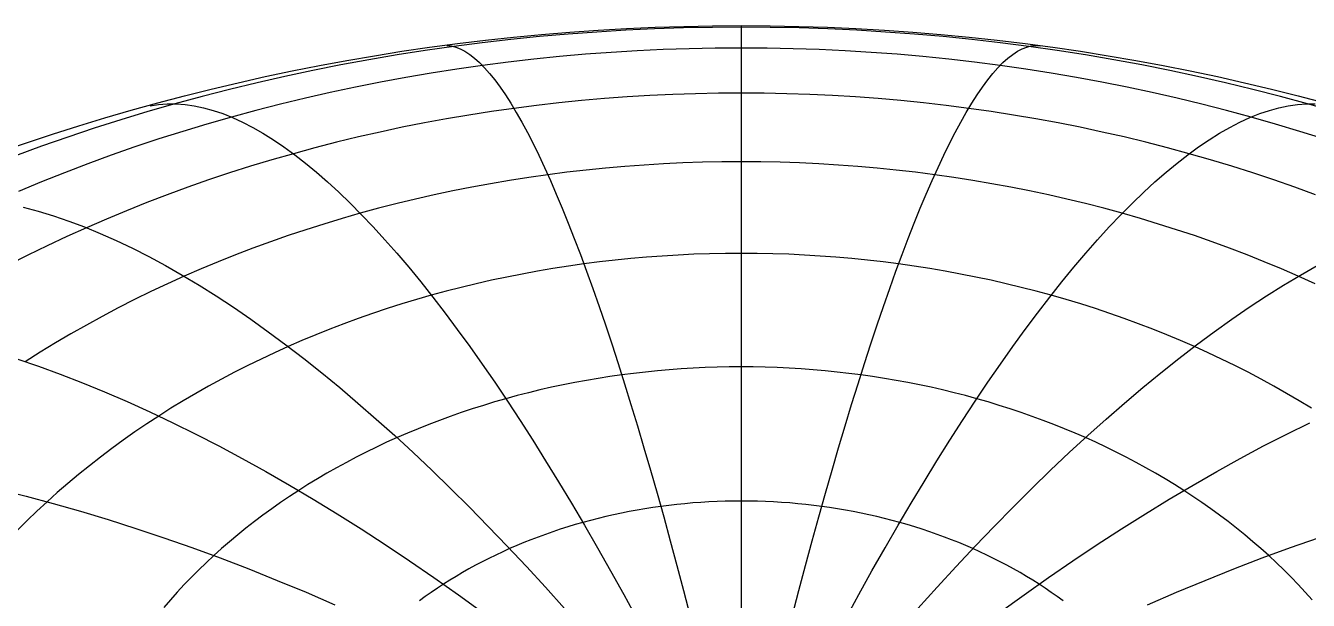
# Model space of a CAD drawing. Header units: millimetres. Extents: x -85 to 85, y -85 to 85.
# Drawn here: x -27.3 to 21.63, y 63.07 to 85 of the extents above; entities that cross this region are included whole.
import ezdxf

# ---------------------------------------------------------------- set-up
doc = ezdxf.new("R2010")
doc.units = ezdxf.units.MM
doc.layers.add('CUT_OUTER', color=1, linetype='Continuous')
doc.layers.add('ENGRAVE_FINE', color=8, linetype='Continuous')

msp = doc.modelspace()

# ---------------------------------------------------------------- linework, layer by layer
at = {"layer": 'CUT_OUTER'}
msp.add_circle((0, 0), 85, dxfattribs=at)
at = {"layer": 'ENGRAVE_FINE'}
for points in [[(22.6371, 81.7208), (21.6045, 82.0172), (20.5653, 82.2996), (19.5198, 82.5681), (18.4683, 82.8226), (17.4113, 83.0629), (16.3489, 83.2891), (15.2816, 83.5009), (14.2096, 83.6985), (13.1332, 83.8816), (12.0529, 84.0503), (10.9689, 84.2045), (9.8815, 84.3442), (8.7912, 84.4693), (7.6982, 84.5797), (6.6028, 84.6755), (5.5054, 84.7566), (4.4063, 84.823), (3.3059, 84.8746), (2.2045, 84.9116), (1.1024, 84.9337), (0, 84.9411), (-1.1024, 84.9337), (-2.2045, 84.9116), (-3.3059, 84.8746), (-4.4063, 84.823), (-5.5054, 84.7566), (-6.6028, 84.6755), (-7.6982, 84.5797), (-8.7912, 84.4693), (-9.8815, 84.3442), (-10.9689, 84.2045), (-12.0529, 84.0503), (-13.1332, 83.8816), (-14.2096, 83.6985), (-15.2816, 83.5009), (-16.3489, 83.2891), (-17.4113, 83.0629), (-18.4683, 82.8226), (-19.5198, 82.5681), (-20.5653, 82.2996), (-21.6045, 82.0172), (-22.6371, 81.7208), (-23.6629, 81.4107), (-24.6814, 81.0869), (-25.6925, 80.7495), (-26.6957, 80.3986), (-27.6907, 80.0343)], [(0, 84.9871), (0, 84.9482), (0, 84.8835), (0, 84.7929), (0, 84.6765), (0, 84.5344), (0, 84.3664), (0, 84.1728), (0, 83.9535), (0, 83.7087), (0, 83.4383), (0, 83.1425), (0, 82.8215), (0, 82.4751), (0, 82.1037), (0, 81.7072), (0, 81.2859), (0, 80.8398), (0, 80.3691), (0, 79.8739), (0, 79.3543), (0, 78.8106), (0, 78.2429), (0, 77.6514), (0, 77.0362), (0, 76.3975), (0, 75.7356), (0, 75.0505), (0, 74.3427), (0, 73.6122), (0, 72.8592), (0, 72.0841), (0, 71.287), (0, 70.4682), (0, 69.6279), (0, 68.7664), (0, 67.884), (0, 66.9809), (0, 66.0574), (0, 65.1138), (0, 64.1503), (0, 63.1673), (0, 62.1651)], [(-11.2344, 84.2414), (-11.0656, 84.2251), (-10.8935, 84.1831), (-10.718, 84.1154), (-10.5392, 84.0222), (-10.3573, 83.9033), (-10.1722, 83.7589), (-9.984, 83.5889), (-9.7927, 83.3936), (-9.5985, 83.1728), (-9.4013, 82.9266), (-9.2013, 82.6552), (-8.9985, 82.3587), (-8.7929, 82.037), (-8.5847, 81.6904), (-8.3739, 81.3188), (-8.1604, 80.9225), (-7.9446, 80.5016), (-7.7262, 80.0561), (-7.5056, 79.5863), (-7.2826, 79.0922), (-7.0575, 78.574), (-6.8301, 78.0318), (-6.6007, 77.466), (-6.3693, 76.8765), (-6.136, 76.2635), (-5.9008, 75.6274), (-5.6637, 74.9682), (-5.425, 74.2862), (-5.1846, 73.5816), (-4.9426, 72.8545), (-4.6991, 72.1053), (-4.4542, 71.3341), (-4.208, 70.5411), (-3.9604, 69.7267), (-3.7117, 68.891), (-3.4618, 68.0344), (-3.2108, 67.157), (-2.9589, 66.2592), (-2.7061, 65.3412), (-2.4524, 64.4032), (-2.1981, 63.4457), (-1.943, 62.4688)], [(1.943, 62.4688), (2.1981, 63.4457), (2.4524, 64.4032), (2.7061, 65.3412), (2.9589, 66.2592), (3.2108, 67.157), (3.4618, 68.0344), (3.7117, 68.891), (3.9604, 69.7267), (4.208, 70.5411), (4.4542, 71.3341), (4.6991, 72.1053), (4.9426, 72.8545), (5.1846, 73.5816), (5.425, 74.2862), (5.6637, 74.9682), (5.9008, 75.6274), (6.136, 76.2635), (6.3693, 76.8765), (6.6007, 77.466), (6.8301, 78.0318), (7.0575, 78.574), (7.2826, 79.0922), (7.5056, 79.5863), (7.7262, 80.0561), (7.9446, 80.5016), (8.1604, 80.9225), (8.3739, 81.3188), (8.5847, 81.6904), (8.7929, 82.037), (8.9985, 82.3587), (9.2013, 82.6552), (9.4013, 82.9266), (9.5985, 83.1728), (9.7927, 83.3936), (9.984, 83.5889), (10.1722, 83.7589), (10.3573, 83.9033), (10.5392, 84.0222), (10.718, 84.1154), (10.8935, 84.1831), (11.0656, 84.2251), (11.2344, 84.2414), (11.3998, 84.2321)], [(22.2233, 80.6747), (21.3062, 80.9663), (20.3826, 81.2455), (19.4528, 81.5123), (18.517, 81.7667), (17.5757, 82.0084), (16.629, 82.2375), (15.6772, 82.4539), (14.7206, 82.6575), (13.7596, 82.8483), (12.7943, 83.0262), (11.8252, 83.1911), (10.8525, 83.343), (9.8764, 83.4818), (8.8974, 83.6076), (7.9156, 83.7202), (6.9315, 83.8196), (5.9452, 83.9059), (4.9571, 83.9789), (3.9675, 84.0387), (2.9767, 84.0852), (1.9849, 84.1184), (0.9926, 84.1384), (0, 84.145), (-0.9926, 84.1384), (-1.9849, 84.1184), (-2.9767, 84.0852), (-3.9675, 84.0387), (-4.9571, 83.9789), (-5.9452, 83.9059), (-6.9315, 83.8196), (-7.9156, 83.7202), (-8.8974, 83.6076), (-9.8764, 83.4818), (-10.8525, 83.343), (-11.8252, 83.1911), (-12.7943, 83.0262), (-13.7596, 82.8483), (-14.7206, 82.6575), (-15.6772, 82.4539), (-16.629, 82.2375), (-17.5757, 82.0084), (-18.517, 81.7667), (-19.4528, 81.5123), (-20.3826, 81.2455), (-21.3062, 80.9663), (-22.2233, 80.6747), (-23.1336, 80.3709), (-24.0369, 80.0549), (-24.9328, 79.7269), (-25.8212, 79.387), (-26.7017, 79.0352), (-27.5741, 78.6716)], [(21.9018, 78.5461), (21.1147, 78.8342), (20.3213, 79.1117), (19.5216, 79.3786), (18.716, 79.6347), (17.9047, 79.88), (17.0879, 80.1144), (16.266, 80.3378), (15.439, 80.5502), (14.6074, 80.7515), (13.7713, 80.9415), (12.9311, 81.1204), (12.0868, 81.288), (11.2389, 81.4442), (10.3876, 81.5891), (9.5332, 81.7225), (8.6758, 81.8445), (7.8157, 81.9549), (6.9533, 82.0539), (6.0888, 82.1412), (5.2224, 82.217), (4.3545, 82.2811), (3.4852, 82.3336), (2.6148, 82.3745), (1.7436, 82.4037), (0.872, 82.4212), (0, 82.4271), (-0.872, 82.4212), (-1.7436, 82.4037), (-2.6148, 82.3745), (-3.4852, 82.3336), (-4.3545, 82.2811), (-5.2224, 82.217), (-6.0888, 82.1412), (-6.9533, 82.0539), (-7.8157, 81.9549), (-8.6758, 81.8445), (-9.5332, 81.7225), (-10.3876, 81.5891), (-11.2389, 81.4442), (-12.0868, 81.288), (-12.9311, 81.1204), (-13.7713, 80.9415), (-14.6074, 80.7515), (-15.439, 80.5502), (-16.266, 80.3378), (-17.0879, 80.1144), (-17.9047, 79.88), (-18.716, 79.6347), (-19.5216, 79.3786), (-20.3213, 79.1117), (-21.1147, 78.8342), (-21.9018, 78.5461), (-22.6822, 78.2474), (-23.4556, 77.9384), (-24.2219, 77.619), (-24.9809, 77.2895), (-25.7322, 76.9498), (-26.4757, 76.6001), (-27.2111, 76.2405), (-27.9383, 75.8711)], [(-22.5533, 81.9405), (-22.2297, 81.9906), (-21.8994, 82.0157), (-21.5623, 82.0158), (-21.2187, 81.991), (-20.8687, 81.9411), (-20.5123, 81.8663), (-20.1496, 81.7666), (-19.7808, 81.642), (-19.406, 81.4924), (-19.0252, 81.3181), (-18.6387, 81.119), (-18.2465, 80.8952), (-17.8487, 80.6467), (-17.4455, 80.3737), (-17.037, 80.0762), (-16.6233, 79.7543), (-16.2045, 79.4081), (-15.7808, 79.0377), (-15.3523, 78.6433), (-14.9191, 78.2249), (-14.4813, 77.7826), (-14.0392, 77.3167), (-13.5928, 76.8272), (-13.1422, 76.3143), (-12.6876, 75.7782), (-12.2292, 75.219), (-11.767, 74.6369), (-11.3013, 74.032), (-10.8321, 73.4046), (-10.3596, 72.7548), (-9.884, 72.0829), (-9.4053, 71.389), (-8.9238, 70.6733), (-8.4396, 69.9362), (-7.9528, 69.1777), (-7.4635, 68.3982), (-6.972, 67.5978), (-6.4784, 66.7768), (-5.9828, 65.9355), (-5.4854, 65.0741), (-4.9863, 64.1929), (-4.4857, 63.2921), (-3.9837, 62.3721)], [(3.9837, 62.3721), (4.4857, 63.2921), (4.9863, 64.1929), (5.4854, 65.0741), (5.9828, 65.9355), (6.4784, 66.7768), (6.972, 67.5978), (7.4635, 68.3982), (7.9528, 69.1777), (8.4396, 69.9362), (8.9238, 70.6733), (9.4053, 71.389), (9.884, 72.0829), (10.3596, 72.7548), (10.8321, 73.4046), (11.3013, 74.032), (11.767, 74.6369), (12.2292, 75.219), (12.6876, 75.7782), (13.1422, 76.3143), (13.5928, 76.8272), (14.0392, 77.3167), (14.4813, 77.7826), (14.9191, 78.2249), (15.3523, 78.6433), (15.7808, 79.0377), (16.2045, 79.4081), (16.6233, 79.7543), (17.037, 80.0762), (17.4455, 80.3737), (17.8487, 80.6467), (18.2465, 80.8952), (18.6387, 81.119), (19.0252, 81.3181), (19.406, 81.4924), (19.7808, 81.642), (20.1496, 81.7666), (20.5123, 81.8663), (20.8687, 81.9411), (21.2187, 81.991), (21.5623, 82.0158), (21.8994, 82.0157)], [(21.8891, 75.1467), (21.25, 75.4357), (20.6044, 75.7161), (19.9525, 75.9877), (19.2946, 76.2506), (18.6308, 76.5046), (17.9613, 76.7497), (17.2863, 76.9858), (16.6061, 77.2128), (15.9208, 77.4307), (15.2306, 77.6394), (14.5359, 77.8388), (13.8366, 78.0288), (13.1332, 78.2094), (12.4258, 78.3806), (11.7146, 78.5423), (10.9998, 78.6945), (10.2817, 78.837), (9.5604, 78.9699), (8.8362, 79.0932), (8.1094, 79.2067), (7.38, 79.3104), (6.6485, 79.4044), (5.9149, 79.4885), (5.1794, 79.5629), (4.4425, 79.6273), (3.7041, 79.6819), (2.9647, 79.7265), (2.2243, 79.7613), (1.4832, 79.7861), (0.7417, 79.801), (0, 79.806), (-0.7417, 79.801), (-1.4832, 79.7861), (-2.2243, 79.7613), (-2.9647, 79.7265), (-3.7041, 79.6819), (-4.4425, 79.6273), (-5.1794, 79.5629), (-5.9149, 79.4885), (-6.6485, 79.4044), (-7.38, 79.3104), (-8.1094, 79.2067), (-8.8362, 79.0932), (-9.5604, 78.9699), (-10.2817, 78.837), (-10.9998, 78.6945), (-11.7146, 78.5423), (-12.4258, 78.3806), (-13.1332, 78.2094), (-13.8366, 78.0288), (-14.5359, 77.8388), (-15.2306, 77.6394), (-15.9208, 77.4307), (-16.6061, 77.2128), (-17.2863, 76.9858), (-17.9613, 76.7497), (-18.6308, 76.5046), (-19.2946, 76.2506), (-19.9525, 75.9877), (-20.6044, 75.7161), (-21.25, 75.4357), (-21.8891, 75.1467), (-22.5216, 74.8493), (-23.1472, 74.5434), (-23.7657, 74.2291), (-24.377, 73.9067), (-24.9809, 73.5761), (-25.5771, 73.2374), (-26.1656, 72.8908), (-26.7461, 72.5364), (-27.3185, 72.1743)], [(-27.3886, 78.0734), (-26.8173, 77.9203), (-26.2377, 77.7434), (-25.6502, 77.5429), (-25.0549, 77.3188), (-24.452, 77.0711), (-23.8416, 76.7999), (-23.2239, 76.5054), (-22.5992, 76.1875), (-21.9676, 75.8465), (-21.3293, 75.4823), (-20.6845, 75.0951), (-20.0334, 74.6851), (-19.3762, 74.2523), (-18.7131, 73.7969), (-18.0443, 73.319), (-17.37, 72.8188), (-16.6904, 72.2964), (-16.0057, 71.752), (-15.3161, 71.1857), (-14.6219, 70.5977), (-13.9232, 69.9882), (-13.2203, 69.3575), (-12.5134, 68.7055), (-11.8026, 68.0327), (-11.0883, 67.3391), (-10.3706, 66.6251), (-9.6497, 65.8907), (-8.9258, 65.1362), (-8.1993, 64.362), (-7.4703, 63.5681), (-6.7389, 62.7548)], [(21.7573, 70.397), (21.285, 70.6853), (20.8063, 70.9672), (20.3213, 71.2427), (19.83, 71.5116), (19.3328, 71.774), (18.8296, 72.0296), (18.3207, 72.2784), (17.8062, 72.5204), (17.2863, 72.7555), (16.7611, 72.9835), (16.2309, 73.2045), (15.6956, 73.4183), (15.1556, 73.625), (14.611, 73.8244), (14.0619, 74.0164), (13.5086, 74.2011), (12.9511, 74.3783), (12.3897, 74.5481), (11.8245, 74.7103), (11.2557, 74.8649), (10.6835, 75.0118), (10.1081, 75.1511), (9.5295, 75.2826), (8.9481, 75.4064), (8.3639, 75.5223), (7.7771, 75.6305), (7.1881, 75.7307), (6.5968, 75.823), (6.0035, 75.9074), (5.4083, 75.9839), (4.8116, 76.0523), (4.2133, 76.1128), (3.6138, 76.1652), (3.0132, 76.2096), (2.4117, 76.2459), (1.8094, 76.2742), (1.2066, 76.2944), (0.6034, 76.3065), (0, 76.3106), (-0.6034, 76.3065), (-1.2066, 76.2944), (-1.8094, 76.2742), (-2.4117, 76.2459), (-3.0132, 76.2096), (-3.6138, 76.1652), (-4.2133, 76.1128), (-4.8116, 76.0523), (-5.4083, 75.9839), (-6.0035, 75.9074), (-6.5968, 75.823), (-7.1881, 75.7307), (-7.7771, 75.6305), (-8.3639, 75.5223), (-8.9481, 75.4064), (-9.5295, 75.2826), (-10.1081, 75.1511), (-10.6835, 75.0118), (-11.2557, 74.8649), (-11.8245, 74.7103), (-12.3897, 74.5481), (-12.9511, 74.3783), (-13.5086, 74.2011), (-14.0619, 74.0164), (-14.611, 73.8244), (-15.1556, 73.625), (-15.6956, 73.4183), (-16.2309, 73.2045), (-16.7611, 72.9835), (-17.2863, 72.7555), (-17.8062, 72.5204), (-18.3207, 72.2784), (-18.8296, 72.0296), (-19.3328, 71.774), (-19.83, 71.5116), (-20.3213, 71.2427), (-20.8063, 70.9672), (-21.285, 70.6853), (-21.7573, 70.397), (-22.2228, 70.1024), (-22.6817, 69.8016), (-23.1336, 69.4947), (-23.5785, 69.1818), (-24.0162, 68.863), (-24.4465, 68.5384), (-24.8695, 68.2081), (-25.2848, 67.8721), (-25.6925, 67.5307), (-26.0923, 67.1838), (-26.4842, 66.8317), (-26.868, 66.4743), (-27.2436, 66.1118), (-27.6109, 65.7444)], [(6.7389, 62.7548), (7.4703, 63.5681), (8.1993, 64.362), (8.9258, 65.1362), (9.6497, 65.8907), (10.3706, 66.6251), (11.0883, 67.3391), (11.8026, 68.0327), (12.5134, 68.7055), (13.2203, 69.3575), (13.9232, 69.9882), (14.6219, 70.5977), (15.3161, 71.1857), (16.0057, 71.752), (16.6904, 72.2964), (17.37, 72.8188), (18.0443, 73.319), (18.7131, 73.7969), (19.3762, 74.2523), (20.0334, 74.6851), (20.6845, 75.0951), (21.3293, 75.4823), (21.9676, 75.8465)], [(-27.6405, 72.282), (-26.8137, 71.9996), (-25.9788, 71.6954), (-25.136, 71.3693), (-24.2856, 71.0214), (-23.4277, 70.652), (-22.5627, 70.261), (-21.6908, 69.8486), (-20.8123, 69.4149), (-19.9275, 68.9601), (-19.0366, 68.4842), (-18.1399, 67.9875), (-17.2377, 67.4701), (-16.3302, 66.9322), (-15.4178, 66.3739), (-14.5006, 65.7953), (-13.5791, 65.1967), (-12.6534, 64.5782), (-11.7238, 63.9401), (-10.7907, 63.2825), (-9.8543, 62.6056)], [(21.7759, 63.0922), (21.5162, 63.3822), (21.25, 63.6686), (20.9773, 63.9515), (20.6982, 64.2306), (20.4129, 64.506), (20.1213, 64.7775), (19.8235, 65.0451), (19.5198, 65.3086), (19.2101, 65.568), (18.8945, 65.8232), (18.5732, 66.0742), (18.2462, 66.3208), (17.9137, 66.563), (17.5757, 66.8007), (17.2323, 67.0339), (16.8837, 67.2624), (16.53, 67.4862), (16.1712, 67.7053), (15.8075, 67.9195), (15.439, 68.1288), (15.0658, 68.3331), (14.688, 68.5324), (14.3057, 68.7266), (13.9191, 68.9156), (13.5282, 69.0995), (13.1332, 69.2781), (12.7342, 69.4513), (12.3313, 69.6192), (11.9247, 69.7817), (11.5145, 69.9387), (11.1007, 70.0902), (10.6835, 70.2361), (10.2631, 70.3764), (9.8396, 70.5111), (9.4131, 70.64), (8.9837, 70.7632), (8.5515, 70.8807), (8.1168, 70.9923), (7.6796, 71.0982), (7.24, 71.1981), (6.7983, 71.2921), (6.3544, 71.3802), (5.9087, 71.4624), (5.4611, 71.5385), (5.0119, 71.6087), (4.5611, 71.6728), (4.109, 71.7309), (3.6556, 71.7829), (3.2011, 71.8288), (2.7456, 71.8686), (2.2893, 71.9024), (1.8323, 71.93), (1.3747, 71.9514), (0.9167, 71.9668), (0.4584, 71.976), (0, 71.9791), (-0.4584, 71.976), (-0.9167, 71.9668), (-1.3747, 71.9514), (-1.8323, 71.93), (-2.2893, 71.9024), (-2.7456, 71.8686), (-3.2011, 71.8288), (-3.6556, 71.7829), (-4.109, 71.7309), (-4.5611, 71.6728), (-5.0119, 71.6087), (-5.4611, 71.5385), (-5.9087, 71.4624), (-6.3544, 71.3802), (-6.7983, 71.2921), (-7.24, 71.1981), (-7.6796, 71.0982), (-8.1168, 70.9923), (-8.5515, 70.8807), (-8.9837, 70.7632), (-9.4131, 70.64), (-9.8396, 70.5111), (-10.2631, 70.3764), (-10.6835, 70.2361), (-11.1007, 70.0902), (-11.5145, 69.9387), (-11.9247, 69.7817), (-12.3313, 69.6192), (-12.7342, 69.4513), (-13.1332, 69.2781), (-13.5282, 69.0995), (-13.9191, 68.9156), (-14.3057, 68.7266), (-14.688, 68.5324), (-15.0658, 68.3331), (-15.439, 68.1288), (-15.8075, 67.9195), (-16.1712, 67.7053), (-16.53, 67.4862), (-16.8837, 67.2624), (-17.2323, 67.0339), (-17.5757, 66.8007), (-17.9137, 66.563), (-18.2462, 66.3208), (-18.5732, 66.0742), (-18.8945, 65.8232), (-19.2101, 65.568), (-19.5198, 65.3086), (-19.8235, 65.0451), (-20.1213, 64.7775), (-20.4129, 64.506), (-20.6982, 64.2306), (-20.9773, 63.9515), (-21.25, 63.6686), (-21.5162, 63.3822), (-21.7759, 63.0922), (-22.0289, 62.7988)], [(9.8543, 62.6056), (10.7907, 63.2825), (11.7238, 63.9401), (12.6534, 64.5782), (13.5791, 65.1967), (14.5006, 65.7953), (15.4178, 66.3739), (16.3302, 66.9322), (17.2377, 67.4701), (18.1399, 67.9875), (19.0366, 68.4842), (19.9275, 68.9601), (20.8123, 69.4149), (21.6908, 69.8486)], [(-28.3112, 67.2991), (-27.2835, 67.0432), (-26.2475, 66.7669), (-25.2035, 66.4703), (-24.1519, 66.1534), (-23.0929, 65.8164), (-22.0268, 65.4593), (-20.9541, 65.0822), (-19.875, 64.6854), (-18.7898, 64.2688), (-17.6989, 63.8327), (-16.6026, 63.3771), (-15.5012, 62.9022)], [(12.2763, 63.052), (12.0526, 63.2149), (11.8252, 63.3749), (11.5942, 63.5318), (11.3597, 63.6855), (11.1217, 63.8361), (10.8803, 63.9835), (10.6356, 64.1276), (10.3876, 64.2684), (10.1365, 64.4059), (9.8823, 64.54), (9.6251, 64.6706), (9.365, 64.7978), (9.102, 64.9215), (8.8362, 65.0417), (8.5678, 65.1583), (8.2967, 65.2712), (8.0231, 65.3805), (7.7471, 65.4862), (7.4687, 65.5881), (7.1881, 65.6863), (6.9052, 65.7807), (6.6202, 65.8713), (6.3333, 65.958), (6.0443, 66.0409), (5.7536, 66.1199), (5.4611, 66.1951), (5.1669, 66.2663), (4.8712, 66.3335), (4.574, 66.3968), (4.2754, 66.456), (3.9754, 66.5113), (3.6743, 66.5625), (3.3721, 66.6097), (3.0688, 66.6529), (2.7646, 66.692), (2.4595, 66.7269), (2.1537, 66.7578), (1.8473, 66.7846), (1.5403, 66.8073), (1.2328, 66.8259), (0.9249, 66.8404), (0.6168, 66.8507), (0.3084, 66.8569), (0, 66.859), (-0.3084, 66.8569), (-0.6168, 66.8507), (-0.9249, 66.8404), (-1.2328, 66.8259), (-1.5403, 66.8073), (-1.8473, 66.7846), (-2.1537, 66.7578), (-2.4595, 66.7269), (-2.7646, 66.692), (-3.0688, 66.6529), (-3.3721, 66.6097), (-3.6743, 66.5625), (-3.9754, 66.5113), (-4.2754, 66.456), (-4.574, 66.3968), (-4.8712, 66.3335), (-5.1669, 66.2663), (-5.4611, 66.1951), (-5.7536, 66.1199), (-6.0443, 66.0409), (-6.3333, 65.958), (-6.6202, 65.8713), (-6.9052, 65.7807), (-7.1881, 65.6863), (-7.4687, 65.5881), (-7.7471, 65.4862), (-8.0231, 65.3805), (-8.2967, 65.2712), (-8.5678, 65.1583), (-8.8362, 65.0417), (-9.102, 64.9215), (-9.365, 64.7978), (-9.6251, 64.6706), (-9.8823, 64.54), (-10.1365, 64.4059), (-10.3876, 64.2684), (-10.6356, 64.1276), (-10.8803, 63.9835), (-11.1217, 63.8361), (-11.3597, 63.6855), (-11.5942, 63.5318), (-11.8252, 63.3749), (-12.0526, 63.2149), (-12.2763, 63.052)], [(15.5012, 62.9022), (16.6026, 63.3771), (17.6989, 63.8327), (18.7898, 64.2688), (19.875, 64.6854), (20.9541, 65.0822), (22.0268, 65.4593)]]:
    msp.add_lwpolyline(points, dxfattribs=at)

doc.saveas('drawing.dxf')
